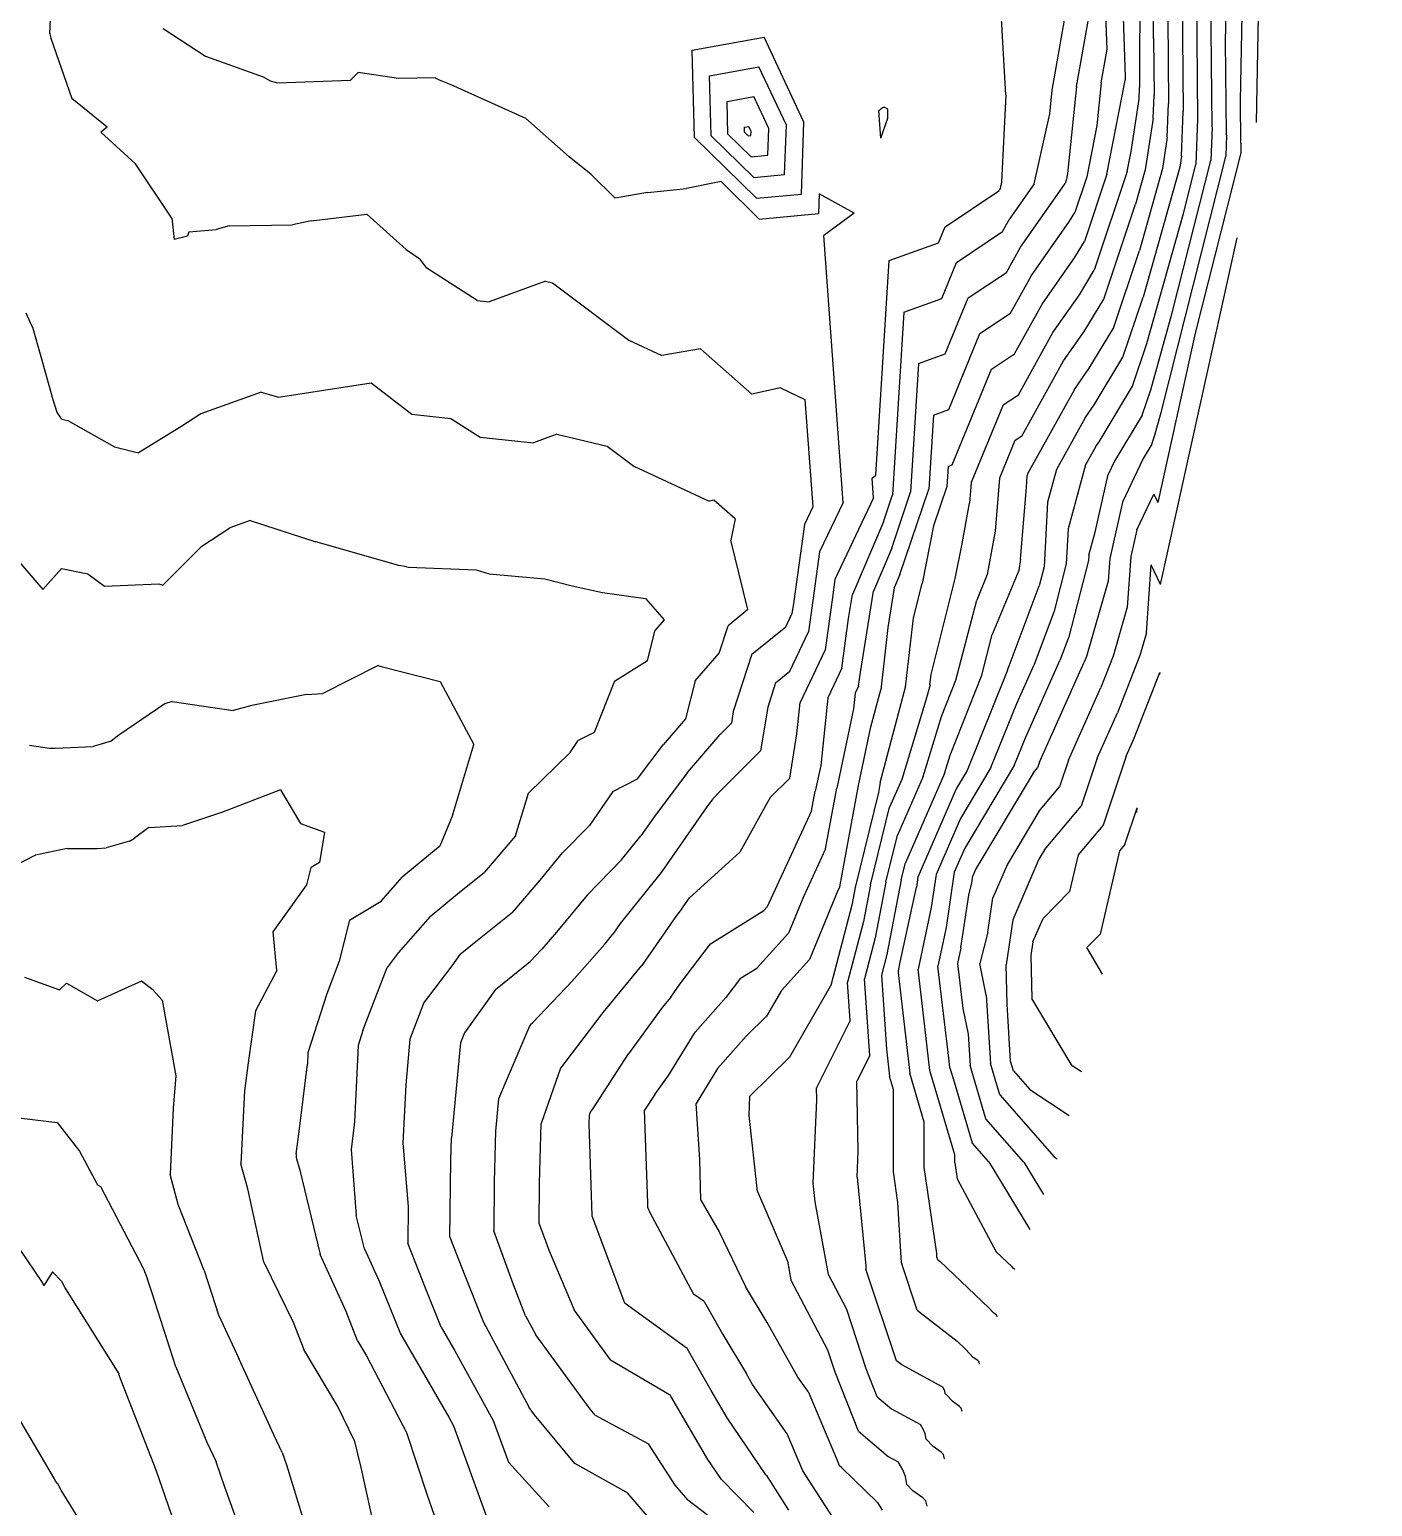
# Model space of a CAD drawing. Header units: metres. Extents: x -1120501 to 1198934, y -4928884 to 66998.
# Drawn here: x -996.3 to -824.6, y 698.9 to 887.7 of the extents above; entities that cross this region are included whole.
import ezdxf

# ---------------------------------------------------------------- set-up
doc = ezdxf.new("R2010")
doc.units = ezdxf.units.M
doc.layers.add('SURF2CONTOURS', color=7, linetype='Continuous', lineweight=0)

msp = doc.modelspace()

# ---------------------------------------------------------------- linework, layer by layer
at = {"color": 7, "lineweight": 0}
msp.add_circle((-684.64, 190.5), 66807.04, dxfattribs=at)
at = {"layer": 'SURF2CONTOURS', "color": 2, "linetype": 'Continuous', "lineweight": -3}
for p, q in [((-993.7, 887.25, 277.5), (-993.22, 897.93, 277.5)), ((-856.72, 895.27, 280.5), (-856.24, 881.7, 280.5)), ((-852.61, 886.6, 281.5), (-852.53, 895.96, 281.5)), ((-841.48, 878.65, 284.5), (-841.17, 895.23, 284.5)), ((-845.13, 875.26, 283.5), (-845.31, 893.92, 283.5)), ((-848.97, 891.74, 282.5), (-848.83, 877.28, 282.5)), ((-871.49, 879.38, 278.5), (-872.09, 889.86, 278.5)), ((-862.44, 880.47, 279.5), (-860.87, 889.29, 279.5)), ((-993.7, 887.25, 277.5), (-993.69, 886.98, 277.5)), ((-993.69, 886.98, 277.5), (-993.57, 886.66, 277.5)), ((-993.57, 886.66, 277.5), (-990.92, 878.93, 277.5)), ((-911.6, 885.1, 278.5), (-902.41, 886.78, 278.5)), ((-897.3, 875.89, 278.5), (-902.41, 886.78, 278.5)), ((-852.61, 886.6, 281.5), (-852.54, 879.3, 281.5)), ((-911.28, 873.95, 278.5), (-911.6, 885.1, 278.5)), ((-856.24, 881.7, 280.5), (-856.24, 881.46, 280.5)), ((-862.44, 880.47, 279.5), (-863.59, 869.35, 279.5)), ((-858.56, 869.27, 280.5), (-856.28, 881.03, 280.5)), ((-856.28, 881.03, 280.5), (-856.24, 881.27, 280.5)), ((-856.24, 881.46, 280.5), (-856.24, 881.33, 280.5)), ((-856.24, 881.27, 280.5), (-856.24, 881.33, 280.5)), ((-986.39, 875.25, 277.5), (-990.92, 878.93, 277.5)), ((-907.14, 878.55, 279.5), (-903.71, 879.17, 279.5)), ((-907.02, 874.39, 279.5), (-907.14, 878.55, 279.5)), ((-901.81, 875.11, 279.5), (-903.71, 879.17, 279.5)), ((-871.49, 879.38, 278.5), (-872.03, 868.23, 278.5)), ((-852.64, 876.41, 281.5), (-852.54, 879.3, 281.5)), ((-841.43, 873.23, 284.5), (-841.48, 878.65, 284.5)), ((-852.64, 876.41, 281.5), (-853.66, 869.82, 281.5)), ((-849.05, 871.54, 282.5), (-848.83, 877.28, 282.5)), ((-986.39, 875.25, 277.5), (-987.18, 874.64, 277.5)), ((-982.74, 870.59, 277.5), (-987.18, 874.64, 277.5)), ((-904.07, 871.49, 279.5), (-907.02, 874.39, 279.5)), ((-901.92, 871.69, 279.5), (-901.81, 875.11, 279.5)), ((-897.61, 866.72, 278.5), (-897.3, 875.89, 278.5)), ((-845.13, 875.26, 283.5), (-845.29, 871, 283.5)), ((-903.36, 866.17, 278.5), (-911.28, 873.95, 278.5)), ((-841.43, 873.23, 284.5), (-841.47, 872, 284.5)), ((-978.12, 863.65, 277.5), (-982.74, 870.59, 277.5)), ((-904.07, 871.49, 279.5), (-901.92, 871.69, 279.5)), ((-850.21, 851.51, 283.5), (-845.29, 871, 283.5)), ((-849.05, 871.54, 282.5), (-849.26, 870.17, 282.5)), ((-841.47, 872, 284.5), (-847.29, 848.93, 284.5)), ((-863.73, 868.6, 279.5), (-863.91, 868.08, 279.5)), ((-863.59, 869.35, 279.5), (-863.73, 868.6, 279.5)), ((-858.56, 869.27, 280.5), (-861.45, 860.67, 280.5)), ((-853.66, 869.82, 281.5), (-854.9, 865.41, 281.5)), ((-849.26, 870.17, 282.5), (-853.94, 853.54, 282.5)), ((-903.36, 866.17, 278.5), (-897.61, 866.72, 278.5)), ((-879.27, 862.54, 278.5), (-872.4, 867.13, 278.5)), ((-872.4, 867.13, 278.5), (-872.36, 867.21, 278.5)), ((-872.21, 867.42, 278.5), (-872.36, 867.21, 278.5)), ((-872.03, 868.23, 278.5), (-872.21, 867.42, 278.5)), ((-869.6, 859.93, 279.5), (-863.99, 867.95, 279.5)), ((-863.99, 867.95, 279.5), (-863.91, 868.08, 279.5)), ((-858.98, 853.26, 281.5), (-854.9, 865.41, 281.5)), ((-978.12, 863.65, 277.5), (-977.8, 860.89, 277.5)), ((-960.29, 863.3, 277.5), (-962.69, 862.77, 277.5)), ((-960.29, 863.3, 277.5), (-953.19, 864.13, 277.5)), ((-953.19, 864.13, 277.5), (-948.14, 859.61, 277.5)), ((-976.12, 861.32, 277.5), (-977.8, 860.89, 277.5)), ((-975.94, 861.87, 277.5), (-976.12, 861.32, 277.5)), ((-975.94, 861.87, 277.5), (-972.43, 862.19, 277.5)), ((-970.79, 862.64, 277.5), (-972.43, 862.19, 277.5)), ((-970.79, 862.64, 277.5), (-962.69, 862.77, 277.5)), ((-880.12, 860.48, 278.5), (-879.27, 862.54, 278.5)), ((-948.14, 859.61, 277.5), (-946.43, 858.43, 277.5)), ((-886.4, 858.2, 278.5), (-880.12, 860.48, 278.5)), ((-871.4, 856.7, 279.5), (-869.6, 859.93, 279.5)), ((-862.72, 858.55, 280.5), (-861.45, 860.67, 280.5)), ((-945.51, 857.24, 277.5), (-946.43, 858.43, 277.5)), ((-939.07, 853.09, 277.5), (-945.51, 857.24, 277.5)), ((-888.1, 830.76, 278.5), (-886.4, 858.2, 278.5)), ((-866.85, 852.65, 280.5), (-862.72, 858.55, 280.5)), ((-930.33, 855.59, 277.5), (-937.56, 852.94, 277.5)), ((-930.33, 855.59, 277.5), (-929.43, 855.38, 277.5)), ((-929.43, 855.38, 277.5), (-919.69, 848.04, 277.5)), ((-876.29, 853.43, 279.5), (-871.4, 856.7, 279.5)), ((-879.24, 846.28, 279.5), (-876.29, 853.43, 279.5)), ((-856.52, 845.86, 282.5), (-853.94, 853.54, 282.5)), ((-939.07, 853.09, 277.5), (-937.56, 852.94, 277.5)), ((-870.4, 846.27, 280.5), (-866.85, 852.65, 280.5)), ((-861.46, 849.15, 281.5), (-858.98, 853.26, 281.5)), ((-852.97, 841.68, 283.5), (-850.21, 851.51, 283.5)), ((-919.69, 848.04, 277.5), (-915.48, 846.09, 277.5)), ((-864.1, 845.38, 281.5), (-861.46, 849.15, 281.5)), ((-847.29, 848.93, 284.5), (-852.08, 827.29, 284.5)), ((-910.52, 846.93, 277.5), (-915.48, 846.09, 277.5)), ((-910.52, 846.93, 277.5), (-903.95, 841.14, 277.5)), ((-882.64, 845.05, 279.5), (-879.24, 846.28, 279.5)), ((-873.31, 844.32, 280.5), (-870.4, 846.27, 280.5)), ((-860.19, 839.75, 282.5), (-856.52, 845.86, 282.5)), ((-882.64, 845.05, 279.5), (-883.66, 828.61, 279.5)), ((-878.35, 832.09, 280.5), (-873.31, 844.32, 280.5)), ((-869.39, 835.84, 281.5), (-864.1, 845.38, 281.5)), ((-900.28, 841.95, 277.5), (-903.95, 841.14, 277.5)), ((-900.28, 841.95, 277.5), (-897.17, 840.47, 277.5)), ((-897.17, 840.47, 277.5), (-896.18, 826.71, 277.5)), ((-854.06, 838.45, 283.5), (-852.97, 841.68, 283.5)), ((-861.35, 838.1, 282.5), (-860.19, 839.75, 282.5)), ((-854.06, 838.45, 283.5), (-857.59, 832.57, 283.5)), ((-861.35, 838.1, 282.5), (-865, 831.52, 282.5)), ((-870.33, 835.21, 281.5), (-872.32, 830.39, 281.5)), ((-870.33, 835.21, 281.5), (-869.39, 835.84, 281.5)), ((-888.59, 830.4, 278.5), (-888.1, 830.76, 278.5)), ((-878.88, 831.89, 280.5), (-879.04, 829.34, 280.5)), ((-878.88, 831.89, 280.5), (-878.35, 832.09, 280.5)), ((-865, 831.52, 282.5), (-866.15, 827.33, 282.5)), ((-860.09, 823.49, 283.5), (-858.4, 830.87, 283.5)), ((-857.59, 832.57, 283.5), (-858.4, 830.87, 283.5)), ((-888.41, 827.87, 278.5), (-888.59, 830.4, 278.5)), ((-879.04, 829.34, 280.5), (-880.74, 824.31, 280.5)), ((-872.32, 830.39, 281.5), (-872.86, 823.61, 281.5)), ((-888.41, 827.87, 278.5), (-893.35, 817.46, 278.5)), ((-886.08, 821.45, 279.5), (-883.66, 828.61, 279.5)), ((-866.15, 827.33, 282.5), (-866.61, 819.04, 282.5)), ((-854.73, 823.79, 284.5), (-852.58, 828.35, 284.5)), ((-852.58, 828.35, 284.5), (-852.08, 827.29, 284.5)), ((-896.18, 826.71, 277.5), (-897.25, 824.47, 277.5)), ((-974.29, 821.72, 276.5), (-970.71, 824.06, 276.5)), ((-968.11, 825, 276.5), (-970.71, 824.06, 276.5)), ((-968.11, 825, 276.5), (-959.71, 822.27, 276.5)), ((-897.25, 824.47, 277.5), (-898.66, 814.38, 277.5)), ((-880.74, 824.31, 280.5), (-882.2, 816.92, 280.5)), ((-872.86, 823.61, 281.5), (-873.86, 818.1, 281.5)), ((-860.9, 820.54, 283.5), (-860.09, 823.49, 283.5)), ((-854.73, 823.79, 284.5), (-855.52, 820.37, 284.5)), ((-974.29, 821.72, 276.5), (-979.27, 816.73, 276.5)), ((-949.08, 819.23, 276.5), (-959.71, 822.27, 276.5)), ((-886.08, 821.45, 279.5), (-888.43, 815.96, 279.5)), ((-997.93, 820.02, 276.5), (-994.61, 816.17, 276.5)), ((-860.94, 819.87, 283.5), (-863.43, 810.12, 283.5)), ((-860.9, 820.54, 283.5), (-860.94, 819.87, 283.5)), ((-855.52, 820.37, 284.5), (-855.97, 813.92, 284.5)), ((-992.24, 818.86, 276.5), (-994.61, 816.17, 276.5)), ((-992.24, 818.86, 276.5), (-988.86, 818.16, 276.5)), ((-988.86, 818.16, 276.5), (-986.71, 816.61, 276.5)), ((-948.1, 819.05, 276.5), (-949.08, 819.23, 276.5)), ((-948.1, 819.05, 276.5), (-947.85, 819, 276.5)), ((-947.85, 819, 276.5), (-939.2, 818.69, 276.5)), ((-939.2, 818.69, 276.5), (-937.55, 818.17, 276.5)), ((-937.55, 818.17, 276.5), (-930.45, 817.51, 276.5)), ((-930.45, 817.51, 276.5), (-926.94, 816.65, 276.5)), ((-873.86, 818.1, 281.5), (-875.21, 814.81, 281.5)), ((-866.61, 819.04, 282.5), (-867.23, 816.64, 282.5)), ((-986.71, 816.61, 276.5), (-979.77, 816.88, 276.5)), ((-979.77, 816.88, 276.5), (-979.27, 816.73, 276.5)), ((-926.94, 816.65, 276.5), (-923.05, 815.8, 276.5)), ((-923.05, 815.8, 276.5), (-917.57, 815.01, 276.5)), ((-893.35, 817.46, 278.5), (-893.67, 815.15, 278.5)), ((-890.12, 805.28, 279.5), (-888.43, 815.96, 279.5)), ((-883.31, 812.56, 280.5), (-882.2, 816.92, 280.5)), ((-871.05, 806.42, 282.5), (-867.23, 816.64, 282.5)), ((-917.57, 815.01, 276.5), (-915.18, 812.28, 276.5)), ((-898.66, 814.38, 277.5), (-898.84, 813.05, 277.5)), ((-893.67, 815.15, 278.5), (-894.58, 808.43, 278.5)), ((-877.9, 804.58, 281.5), (-875.21, 814.81, 281.5)), ((-855.97, 813.92, 284.5), (-857.78, 807.66, 284.5)), ((-915.18, 812.28, 276.5), (-916.31, 810.97, 276.5)), ((-899.63, 811.38, 277.5), (-898.84, 813.05, 277.5)), ((-884.34, 803.67, 280.5), (-883.31, 812.56, 280.5)), ((-917.31, 807.1, 276.5), (-916.31, 810.97, 276.5)), ((-903.97, 807.89, 277.5), (-899.63, 811.38, 277.5)), ((-863.43, 810.12, 283.5), (-864.57, 807.09, 283.5)), ((-894.58, 808.43, 278.5), (-897.79, 801.71, 278.5)), ((-921.52, 804.44, 276.5), (-917.31, 807.1, 276.5)), ((-903.97, 807.89, 277.5), (-906.34, 800.56, 277.5)), ((-871.22, 805.99, 282.5), (-871.05, 806.42, 282.5)), ((-868.99, 797.22, 283.5), (-864.57, 807.09, 283.5)), ((-857.78, 807.66, 284.5), (-859.35, 803.63, 284.5)), ((-921.52, 804.44, 276.5), (-924.11, 797.9, 276.5)), ((-890.32, 803.8, 279.5), (-890.12, 805.28, 279.5)), ((-879.72, 799.94, 281.5), (-877.89, 804.56, 281.5)), ((-877.9, 804.58, 281.5), (-877.89, 804.56, 281.5)), ((-871.52, 805.2, 282.5), (-876.44, 793.03, 282.5)), ((-871.26, 805.84, 282.5), (-871.52, 805.2, 282.5)), ((-871.26, 805.84, 282.5), (-871.22, 805.99, 282.5)), ((-871.26, 805.84, 282.5), (-871.26, 805.84, 282.5)), ((-855.1, 797.16, 285.5), (-851.82, 805.54, 285.5)), ((-851.82, 805.54, 285.5), (-851.84, 805.29, 285.5)), ((-890.74, 802.92, 279.5), (-890.95, 800.92, 279.5)), ((-890.32, 803.8, 279.5), (-890.74, 802.92, 279.5)), ((-887.4, 792.14, 280.5), (-884.33, 803.66, 280.5)), ((-884.34, 803.67, 280.5), (-884.33, 803.66, 280.5)), ((-863.5, 794.35, 284.5), (-859.35, 803.63, 284.5)), ((-906.34, 800.56, 277.5), (-906.57, 799.09, 277.5)), ((-898.2, 797.71, 278.5), (-897.79, 801.71, 278.5)), ((-890.95, 800.92, 279.5), (-893.08, 790.75, 279.5)), ((-908.03, 797.64, 277.5), (-906.57, 799.09, 277.5)), ((-882.07, 792.27, 281.5), (-879.72, 799.94, 281.5)), ((-927.21, 795.32, 276.5), (-926.17, 796.85, 276.5)), ((-924.11, 797.9, 276.5), (-926.17, 796.85, 276.5)), ((-912.17, 792.79, 277.5), (-908.03, 797.64, 277.5)), ((-899.12, 792.03, 278.5), (-898.2, 797.71, 278.5)), ((-870.39, 793.76, 283.5), (-868.99, 797.22, 283.5)), ((-856.13, 794.86, 285.5), (-855.1, 797.16, 285.5)), ((-932.52, 790.12, 276.5), (-927.21, 795.32, 276.5)), ((-856.13, 794.86, 285.5), (-859.07, 786.02, 285.5)), ((-876.44, 793.03, 282.5), (-877.84, 790.69, 282.5)), ((-870.39, 793.76, 283.5), (-876.75, 783.1, 283.5)), ((-863.5, 794.35, 284.5), (-864.64, 790.92, 284.5)), ((-912.17, 792.79, 277.5), (-916.34, 787.29, 277.5)), ((-899.12, 792.03, 278.5), (-901.61, 789.56, 278.5)), ((-887.54, 791.49, 280.5), (-887.77, 790.21, 280.5)), ((-887.54, 791.49, 280.5), (-887.4, 792.14, 280.5)), ((-882.07, 792.27, 281.5), (-885.34, 784.78, 281.5)), ((-964.23, 790.54, 275.5), (-971.62, 787.68, 275.5)), ((-964.23, 790.54, 275.5), (-961.68, 786.27, 275.5)), ((-934.16, 784.67, 276.5), (-932.52, 790.12, 276.5)), ((-901.61, 789.56, 278.5), (-905.5, 782.59, 278.5)), ((-894.53, 783.01, 279.5), (-893.08, 790.75, 279.5)), ((-887.77, 790.21, 280.5), (-890.77, 778.05, 280.5)), ((-877.84, 790.69, 282.5), (-882.74, 779.4, 282.5)), ((-867.27, 787.78, 284.5), (-864.64, 790.92, 284.5)), ((-971.62, 787.68, 275.5), (-976.75, 786.01, 275.5)), ((-867.27, 787.78, 284.5), (-871.3, 781.06, 284.5)), ((-981.06, 785.74, 275.5), (-982.87, 784.36, 275.5)), ((-981.06, 785.74, 275.5), (-976.75, 786.01, 275.5)), ((-961.68, 786.27, 275.5), (-958.61, 785.14, 275.5)), ((-916.34, 787.29, 277.5), (-918.16, 784.68, 277.5)), ((-859.07, 786.02, 285.5), (-862.25, 782.23, 285.5)), ((-983.52, 783.99, 275.5), (-986.49, 783.12, 275.5)), ((-983.52, 783.99, 275.5), (-982.87, 784.36, 275.5)), ((-958.61, 785.14, 275.5), (-959.24, 781.28, 275.5)), ((-934.16, 784.67, 276.5), (-938.15, 780.01, 276.5)), ((-920.63, 781.59, 277.5), (-918.16, 784.68, 277.5)), ((-886.84, 778.73, 281.5), (-885.34, 784.78, 281.5)), ((-995.55, 782.21, 275.5), (-998.6, 780.61, 275.5)), ((-991.51, 783.06, 275.5), (-995.55, 782.21, 275.5)), ((-991.51, 783.06, 275.5), (-987.64, 783.06, 275.5)), ((-987.64, 783.06, 275.5), (-986.49, 783.12, 275.5)), ((-911.95, 776.74, 278.5), (-905.5, 782.59, 278.5)), ((-894.53, 783.01, 279.5), (-897.37, 776.87, 279.5)), ((-876.75, 783.1, 283.5), (-878.08, 780.04, 283.5)), ((-862.25, 782.23, 285.5), (-863.34, 777.54, 285.5)), ((-960.85, 778.42, 275.5), (-960.3, 780.64, 275.5)), ((-959.24, 781.28, 275.5), (-960.3, 780.64, 275.5)), ((-941.61, 777.25, 276.5), (-938.15, 780.01, 276.5)), ((-925.02, 777.11, 277.5), (-920.63, 781.59, 277.5)), ((-878.08, 780.04, 283.5), (-879.13, 772.94, 283.5)), ((-871.3, 781.06, 284.5), (-873.14, 776.74, 284.5)), ((-965.18, 772.41, 275.5), (-960.85, 778.42, 275.5)), ((-890.77, 778.05, 280.5), (-891.2, 775.82, 280.5)), ((-886.84, 778.73, 281.5), (-888.2, 771.62, 281.5)), ((-884.99, 768.53, 282.5), (-882.93, 778.11, 282.5)), ((-882.74, 779.4, 282.5), (-882.93, 778.11, 282.5)), ((-945.08, 774.38, 276.5), (-941.61, 777.25, 276.5)), ((-925.02, 777.11, 277.5), (-928.92, 772.36, 277.5)), ((-912.94, 775.31, 278.5), (-911.95, 776.74, 278.5)), ((-897.37, 776.87, 279.5), (-899.29, 772.23, 279.5)), ((-873.81, 772.38, 284.5), (-873.14, 776.74, 284.5)), ((-866.74, 774.12, 285.5), (-863.34, 777.54, 285.5)), ((-945.08, 774.38, 276.5), (-949.18, 769.72, 276.5)), ((-913.58, 774.51, 278.5), (-918.02, 768.08, 278.5)), ((-912.94, 775.31, 278.5), (-913.58, 774.51, 278.5)), ((-891.2, 775.82, 280.5), (-893.88, 765.52, 280.5)), ((-868.03, 771.11, 285.5), (-866.74, 774.12, 285.5)), ((-964.71, 767.47, 275.5), (-965.18, 772.41, 275.5)), ((-928.92, 772.36, 277.5), (-930.83, 770.18, 277.5)), ((-903.34, 767.77, 279.5), (-899.29, 772.23, 279.5)), ((-879.13, 772.94, 283.5), (-880.19, 768.01, 283.5)), ((-873.81, 772.38, 284.5), (-874.83, 768.37, 284.5)), ((-888.2, 771.62, 281.5), (-889.56, 766.41, 281.5)), ((-868.03, 771.11, 285.5), (-868.29, 769.39, 285.5)), ((-949.18, 769.72, 276.5), (-950.59, 767.84, 276.5)), ((-936.75, 765.05, 277.5), (-932.32, 768.63, 277.5)), ((-932.32, 768.63, 277.5), (-930.83, 770.18, 277.5)), ((-885.2, 767.42, 282.5), (-884.99, 768.53, 282.5)), ((-868.29, 769.39, 285.5), (-868.15, 763.9, 285.5)), ((-964.71, 767.47, 275.5), (-967.42, 762.29, 275.5)), ((-952.12, 763.87, 276.5), (-950.59, 767.84, 276.5)), ((-922.97, 762.09, 278.5), (-918.02, 768.08, 278.5)), ((-905.41, 766.49, 279.5), (-903.34, 767.77, 279.5)), ((-885.2, 767.42, 282.5), (-885.24, 767.29, 282.5)), ((-885.24, 767.29, 282.5), (-885.2, 766.84, 282.5)), ((-885.2, 766.84, 282.5), (-883.78, 754.32, 282.5)), ((-878.74, 755.91, 283.5), (-880.19, 768.01, 283.5)), ((-874, 764.3, 284.5), (-874.83, 768.37, 284.5)), ((-936.75, 765.05, 277.5), (-940.7, 759.47, 277.5)), ((-905.41, 766.49, 279.5), (-907.31, 763.99, 279.5)), ((-899.11, 756.43, 280.5), (-893.9, 765.46, 280.5)), ((-893.9, 765.46, 280.5), (-893.88, 765.51, 280.5)), ((-893.88, 765.51, 280.5), (-893.88, 765.52, 280.5)), ((-888.88, 756.6, 281.5), (-889.56, 766.41, 281.5)), ((-953.69, 759.78, 276.5), (-952.12, 763.87, 276.5)), ((-907.31, 763.99, 279.5), (-911.23, 759.58, 279.5)), ((-874, 764.3, 284.5), (-873.47, 755.58, 284.5)), ((-863.02, 755.28, 285.5), (-868.15, 763.9, 285.5)), ((-967.42, 762.29, 275.5), (-968.35, 755.64, 275.5)), ((-923.28, 761.75, 278.5), (-928.41, 754.99, 278.5)), ((-923.1, 761.94, 278.5), (-923.28, 761.75, 278.5)), ((-923.1, 761.94, 278.5), (-922.97, 762.09, 278.5)), ((-953.69, 759.78, 276.5), (-954.3, 757.88, 276.5)), ((-940.7, 759.47, 277.5), (-941.23, 758.23, 277.5)), ((-914.62, 754.03, 279.5), (-911.23, 759.58, 279.5)), ((-954.3, 757.88, 276.5), (-954.76, 748.11, 276.5)), ((-941.23, 758.23, 277.5), (-942.37, 746.08, 277.5)), ((-968.35, 755.64, 275.5), (-968.83, 752.07, 275.5)), ((-899.11, 756.43, 280.5), (-904.22, 751.41, 280.5)), ((-888.88, 756.6, 281.5), (-890.54, 753.31, 281.5)), ((-878.64, 755.03, 283.5), (-878.74, 755.91, 283.5)), ((-872.28, 751.57, 284.5), (-873.47, 755.58, 284.5)), ((-861.8, 754.49, 285.5), (-863.02, 755.28, 285.5)), ((-928.41, 754.99, 278.5), (-930.89, 747.89, 278.5)), ((-916.38, 751.62, 279.5), (-914.62, 754.03, 279.5)), ((-881.93, 748.06, 282.5), (-883.78, 754.32, 282.5)), ((-878.64, 755.03, 283.5), (-878.11, 753.24, 283.5)), ((-968.83, 752.07, 275.5), (-969.31, 742.75, 275.5)), ((-916.38, 751.62, 279.5), (-917.69, 749.6, 279.5)), ((-890.39, 744.38, 281.5), (-890.54, 753.31, 281.5)), ((-878.11, 753.24, 283.5), (-875.81, 745.44, 283.5)), ((-872.28, 751.57, 284.5), (-865.32, 743.64, 284.5)), ((-917.27, 737.77, 279.5), (-917.69, 749.6, 279.5)), ((-904.29, 748.94, 280.5), (-904.22, 751.41, 280.5)), ((-999.07, 748.79, 274.5), (-992.76, 748.01, 274.5)), ((-992.76, 748.01, 274.5), (-989.9, 744.36, 274.5)), ((-954.76, 748.11, 276.5), (-955.19, 744.56, 276.5)), ((-931.1, 740.23, 278.5), (-930.89, 747.89, 278.5)), ((-903.24, 739.19, 280.5), (-904.29, 748.94, 280.5)), ((-881.93, 742.3, 282.5), (-881.93, 748.06, 282.5)), ((-942.44, 743.2, 277.5), (-942.37, 746.08, 277.5)), ((-989.9, 744.36, 274.5), (-987.61, 740.08, 274.5)), ((-955.19, 744.56, 276.5), (-954.54, 736.16, 276.5)), ((-890.52, 741.04, 281.5), (-890.39, 744.38, 281.5)), ((-873.66, 742.99, 283.5), (-875.81, 745.44, 283.5)), ((-968.38, 739.53, 275.5), (-969.31, 742.75, 275.5)), ((-942.56, 733.36, 277.5), (-942.44, 743.2, 277.5)), ((-880.33, 731.27, 282.5), (-881.93, 742.3, 282.5)), ((-873.66, 742.99, 283.5), (-868.41, 734.36, 283.5)), ((-865.32, 743.64, 284.5), (-864.95, 743.39, 284.5)), ((-931.14, 735.08, 278.5), (-931.1, 740.23, 278.5)), ((-890.52, 741.04, 281.5), (-889.4, 729.7, 281.5)), ((-987.61, 740.08, 274.5), (-987.25, 739.83, 274.5)), ((-987.25, 739.83, 274.5), (-981.75, 729.32, 274.5)), ((-966.35, 730.19, 275.5), (-968.38, 739.53, 275.5)), ((-903.24, 739.19, 280.5), (-899.41, 730.31, 280.5)), ((-917.25, 737.13, 279.5), (-917.27, 737.77, 279.5)), ((-917.25, 737.13, 279.5), (-917.05, 736.6, 279.5)), ((-917.05, 736.6, 279.5), (-911.41, 726.09, 279.5)), ((-953.49, 731.86, 276.5), (-954.54, 736.16, 276.5)), ((-931.14, 735.08, 278.5), (-929.89, 731.62, 278.5)), ((-942.56, 733.36, 277.5), (-940.64, 728.48, 277.5)), ((-953.49, 731.86, 276.5), (-951.61, 727.73, 276.5)), ((-929.89, 731.62, 278.5), (-926.69, 724.08, 278.5)), ((-880.3, 730.83, 282.5), (-880.33, 731.27, 282.5)), ((-880.19, 730.49, 282.5), (-880.3, 730.83, 282.5)), ((-981.75, 729.32, 274.5), (-981.23, 728, 274.5)), ((-966.35, 730.19, 275.5), (-962.59, 722.51, 275.5)), ((-899.41, 730.31, 280.5), (-898.97, 727.9, 280.5)), ((-889.4, 729.7, 281.5), (-889.38, 729.3, 281.5)), ((-885.48, 717.57, 281.5), (-889.38, 729.3, 281.5)), ((-880.19, 730.49, 282.5), (-879.9, 730.27, 282.5)), ((-879.9, 730.27, 282.5), (-873.68, 724.32, 282.5)), ((-980.69, 726.33, 274.5), (-981.23, 728, 274.5)), ((-951.61, 727.73, 276.5), (-948.88, 721.02, 276.5)), ((-940.64, 728.48, 277.5), (-938.33, 722.61, 277.5)), ((-894.24, 718.91, 280.5), (-898.97, 727.9, 280.5)), ((-977.59, 716.79, 274.5), (-980.69, 726.33, 274.5)), ((-910.08, 725.14, 279.5), (-911.41, 726.09, 279.5)), ((-910.08, 725.14, 279.5), (-907.68, 720.91, 279.5)), ((-922.05, 717.69, 278.5), (-926.69, 724.08, 278.5)), ((-873.08, 723.69, 282.5), (-873.68, 724.32, 282.5)), ((-872.74, 723.45, 282.5), (-873.08, 723.69, 282.5)), ((-872.65, 723.35, 282.5), (-872.74, 723.45, 282.5)), ((-872.6, 723.18, 282.5), (-872.65, 723.35, 282.5)), ((-962.59, 722.51, 275.5), (-961.22, 719.03, 275.5)), ((-938.33, 722.61, 277.5), (-932.42, 711.6, 277.5)), ((-948.88, 721.02, 276.5), (-942.7, 710.38, 276.5)), ((-907.68, 720.91, 279.5), (-904.63, 715.89, 279.5)), ((-956.9, 711.72, 275.5), (-961.22, 719.03, 275.5)), ((-922.05, 717.69, 278.5), (-914.51, 713.25, 278.5)), ((-893.33, 716.13, 280.5), (-894.24, 718.91, 280.5)), ((-884.79, 717.04, 281.5), (-885.48, 717.57, 281.5)), ((-977.59, 716.79, 274.5), (-973.66, 707.15, 274.5)), ((-903.86, 714.52, 279.5), (-904.63, 715.89, 279.5)), ((-890.35, 708.56, 280.5), (-893.33, 716.13, 280.5)), ((-879.56, 714.2, 281.5), (-884.79, 717.04, 281.5)), ((-899.45, 708.25, 279.5), (-903.86, 714.52, 279.5)), ((-879.39, 713.91, 281.5), (-879.56, 714.2, 281.5)), ((-879.29, 713.67, 281.5), (-879.39, 713.91, 281.5)), ((-999.57, 713.34, 273.5), (-993.14, 702.46, 273.5)), ((-914.51, 713.25, 278.5), (-914.36, 713.15, 278.5)), ((-914.31, 713.05, 278.5), (-914.36, 713.15, 278.5)), ((-909.58, 704.96, 278.5), (-914.31, 713.05, 278.5)), ((-879.23, 713.37, 281.5), (-879.29, 713.67, 281.5)), ((-879.23, 713.37, 281.5), (-878.22, 712.31, 281.5)), ((-877.42, 711.74, 281.5), (-878.22, 712.31, 281.5)), ((-954.82, 707.41, 275.5), (-956.9, 711.72, 275.5)), ((-942.7, 710.38, 276.5), (-942.09, 709.27, 276.5)), ((-931.73, 710.66, 277.5), (-932.42, 711.6, 277.5)), ((-926.6, 704.43, 277.5), (-931.73, 710.66, 277.5)), ((-877.19, 711.5, 281.5), (-877.42, 711.74, 281.5)), ((-877.08, 711.09, 281.5), (-877.19, 711.5, 281.5)), ((-942.09, 709.27, 276.5), (-937.99, 697.88, 276.5)), ((-897.43, 703.49, 279.5), (-899.45, 708.25, 279.5)), ((-890.35, 708.56, 280.5), (-886.54, 705.33, 280.5)), ((-973.66, 707.15, 274.5), (-972.44, 704.64, 274.5)), ((-954.82, 707.41, 275.5), (-953.94, 703.93, 275.5)), ((-971.35, 701.39, 274.5), (-972.44, 704.64, 274.5)), ((-920.05, 700.77, 277.5), (-926.6, 704.43, 277.5)), ((-907.84, 702.39, 278.5), (-909.58, 704.96, 278.5)), ((-886.54, 705.33, 280.5), (-885.27, 704.64, 280.5)), ((-884.68, 703.62, 280.5), (-885.27, 704.64, 280.5)), ((-993.14, 702.46, 273.5), (-992.97, 702.16, 273.5)), ((-953.94, 703.93, 275.5), (-952.1, 695.6, 275.5)), ((-903.72, 698.18, 278.5), (-907.84, 702.39, 278.5)), ((-892.8, 696.29, 279.5), (-897.43, 703.49, 279.5)), ((-884.33, 702.77, 280.5), (-884.68, 703.62, 280.5)), ((-884.14, 701.74, 280.5), (-884.33, 702.77, 280.5)), ((-992.71, 701.85, 273.5), (-992.97, 702.16, 273.5)), ((-992.28, 701.03, 273.5), (-992.71, 701.85, 273.5)), ((-986.14, 691.19, 273.5), (-992.28, 701.03, 273.5)), ((-968.47, 693.46, 274.5), (-971.35, 701.39, 274.5)), ((-919.96, 700.71, 277.5), (-920.05, 700.77, 277.5)), ((-919.96, 700.71, 277.5), (-914.81, 694.75, 277.5)), ((-884.14, 701.74, 280.5), (-883.37, 700.94, 280.5)), ((-882.09, 700.03, 280.5), (-883.37, 700.94, 280.5)), ((-881.74, 699.65, 280.5), (-882.09, 700.03, 280.5)), ((-881.56, 699, 280.5), (-881.74, 699.65, 280.5))]:
    msp.add_line(p, q, dxfattribs=at)
at = {"layer": 'SURF2CONTOURS', "color": 4, "linetype": 'Continuous', "lineweight": -3}
for p, q in [((-843.4, 886.28, 284), (-843.22, 895.63, 284)), ((-865.57, 880.01, 279), (-863.2, 893.34, 279)), ((-858.55, 885.25, 280), (-858.89, 894.85, 280)), ((-847.16, 894.31, 283), (-846.98, 876.27, 283)), ((-839.12, 894.84, 285), (-839.47, 875.85, 285)), ((-854.37, 890.58, 281), (-854.42, 884.03, 281)), ((-979.23, 887.87, 278), (-973.83, 884.33, 278)), ((-850.79, 889.17, 282), (-850.68, 878.29, 282)), ((-843.28, 874.24, 284), (-843.4, 886.28, 284)), ((-973.83, 884.33, 278), (-966.46, 881.72, 278)), ((-859.32, 880.93, 280), (-858.55, 885.25, 280)), ((-854.42, 884.03, 281), (-854.39, 880.32, 281)), ((-966.46, 881.72, 278), (-965.55, 881.17, 278)), ((-954.3, 882.25, 278), (-955.26, 881.29, 278)), ((-949.14, 881.48, 278), (-954.3, 882.25, 278)), ((-909.37, 881.82, 279), (-903.06, 882.98, 279)), ((-909.15, 874.17, 279), (-909.37, 881.82, 279)), ((-899.55, 875.5, 279), (-903.06, 882.98, 279)), ((-965.55, 881.17, 278), (-964.61, 880.92, 278)), ((-964.61, 880.92, 278), (-955.26, 881.29, 278)), ((-944.43, 881.59, 278), (-949.14, 881.48, 278)), ((-944.43, 881.59, 278), (-943.93, 881.33, 278)), ((-943.93, 881.33, 278), (-942.46, 880.73, 278)), ((-942.46, 880.73, 278), (-932.91, 876.4, 278)), ((-865.88, 876.98, 279), (-865.57, 880.01, 279)), ((-859.32, 880.93, 280), (-859.88, 875.48, 280)), ((-854.44, 878.84, 281), (-854.39, 880.32, 281)), ((-855.48, 872.16, 281), (-854.44, 878.84, 281)), ((-850.85, 873.98, 282), (-850.68, 878.29, 282)), ((-927.33, 871.47, 278), (-932.91, 876.4, 278)), ((-887.74, 877.39, 278), (-887.3, 877.75, 278)), ((-887.47, 873.85, 278), (-887.74, 877.39, 278)), ((-887.47, 873.85, 278), (-886.57, 876.42, 278)), ((-887.06, 877.84, 278), (-887.3, 877.75, 278)), ((-886.59, 877.55, 278), (-887.06, 877.84, 278)), ((-886.57, 876.42, 278), (-886.59, 877.55, 278)), ((-867.86, 868.03, 279), (-865.88, 876.98, 279)), ((-846.98, 876.27, 283), (-847.2, 870.5, 283)), ((-903.72, 868.83, 279), (-909.15, 874.17, 279)), ((-904.91, 875.27, 280), (-904.37, 875.37, 280)), ((-904.89, 874.61, 280), (-904.91, 875.27, 280)), ((-904.42, 874.14, 280), (-904.89, 874.61, 280)), ((-904.42, 874.14, 280), (-904.08, 874.18, 280)), ((-904.06, 874.72, 280), (-904.37, 875.37, 280)), ((-904.08, 874.18, 280), (-904.06, 874.72, 280)), ((-899.77, 869.2, 279), (-899.55, 875.5, 279)), ((-859.88, 875.48, 280), (-861.15, 868.93, 280)), ((-843.28, 874.24, 284), (-843.38, 871.5, 284)), ((-850.85, 873.98, 282), (-851.46, 870, 282)), ((-924.5, 869.2, 278), (-927.33, 871.47, 278)), ((-855.97, 869.6, 281), (-855.48, 872.16, 281)), ((-851.63, 838.79, 284), (-843.38, 871.5, 284)), ((-848.78, 864.23, 283), (-847.2, 870.5, 283)), ((-924.5, 869.2, 278), (-921.45, 866.19, 278)), ((-903.72, 868.83, 279), (-899.77, 869.2, 279)), ((-861.15, 868.93, 280), (-862.68, 864.37, 280)), ((-855.97, 869.6, 281), (-860.21, 856.97, 281)), ((-851.46, 870, 282), (-854.42, 859.48, 282)), ((-917.29, 866.93, 278), (-921.45, 866.19, 278)), ((-917.29, 866.93, 278), (-912.31, 867.41, 278)), ((-907.9, 868.32, 278), (-912.31, 867.41, 278)), ((-907.9, 868.32, 278), (-903.01, 863.51, 278)), ((-895.37, 866.73, 278), (-895.45, 864.23, 278)), ((-890.89, 864.28, 278), (-895.37, 866.73, 278)), ((-867.86, 868.03, 279), (-870.98, 863.57, 279)), ((-903.01, 863.51, 278), (-895.45, 864.23, 278)), ((-890.89, 864.28, 278), (-894.75, 861.41, 278)), ((-871.9, 861.92, 279), (-870.98, 863.57, 279)), ((-868.23, 856.29, 280), (-863.35, 863.25, 280)), ((-863.35, 863.25, 280), (-862.68, 864.37, 280)), ((-853.46, 847.61, 283), (-848.78, 864.23, 283)), ((-892.29, 827.29, 278), (-894.75, 861.41, 278)), ((-877.78, 857.98, 279), (-871.9, 861.92, 279)), ((-851.73, 816.8, 285), (-841.93, 861.1, 285)), ((-857.75, 849.56, 282), (-854.42, 859.48, 282)), ((-879.68, 853.38, 279), (-877.78, 857.98, 279)), ((-870.9, 851.48, 280), (-868.23, 856.29, 280)), ((-862.09, 853.85, 281), (-860.21, 856.97, 281)), ((-884.52, 851.62, 279), (-879.68, 853.38, 279)), ((-865.48, 849.02, 281), (-862.09, 853.85, 281)), ((-996.8, 851.51, 277), (-996.23, 850.29, 277)), ((-884.52, 851.62, 279), (-885.97, 828.25, 279)), ((-995.89, 849.65, 277), (-996.23, 850.29, 277)), ((-994.84, 845.92, 277), (-995.89, 849.65, 277)), ((-874.8, 848.87, 280), (-870.9, 851.48, 280)), ((-878.79, 839.19, 280), (-874.8, 848.87, 280)), ((-869.89, 841.05, 281), (-865.48, 849.02, 281)), ((-860.82, 844.45, 282), (-857.75, 849.56, 282)), ((-993.27, 840.43, 277), (-994.84, 845.92, 277)), ((-855.29, 842.15, 283), (-853.46, 847.61, 283)), ((-862.73, 841.74, 282), (-860.82, 844.45, 282)), ((-964.49, 840.75, 277), (-952.65, 842.57, 277)), ((-952.65, 842.57, 277), (-947.44, 838.57, 277)), ((-859.56, 835.06, 283), (-855.29, 842.15, 283)), ((-992.77, 838.79, 277), (-993.27, 840.43, 277)), ((-966.69, 841.41, 277), (-974.4, 838.64, 277)), ((-966.69, 841.41, 277), (-965.79, 841.12, 277)), ((-965.79, 841.12, 277), (-964.49, 840.75, 277)), ((-871.82, 839.77, 281), (-869.89, 841.05, 281)), ((-862.73, 841.74, 282), (-868.71, 830.95, 282)), ((-992.16, 837.93, 277), (-992.77, 838.79, 277)), ((-974.4, 838.64, 277), (-976.98, 836.95, 277)), ((-947.44, 838.57, 277), (-942.44, 838.03, 277)), ((-880.76, 838.47, 280), (-881.35, 828.98, 280)), ((-880.76, 838.47, 280), (-878.79, 839.19, 280)), ((-871.82, 839.77, 281), (-875.92, 829.83, 281)), ((-852.49, 835.75, 284), (-851.63, 838.79, 284)), ((-992.16, 837.93, 277), (-991.41, 837.78, 277)), ((-991.41, 837.78, 277), (-985.45, 834.4, 277)), ((-976.98, 836.95, 277), (-982.39, 833.65, 277)), ((-942.44, 838.03, 277), (-938.71, 835.62, 277)), ((-938.71, 835.62, 277), (-931.87, 834.93, 277)), ((-928.9, 836.02, 277), (-931.87, 834.93, 277)), ((-928.9, 836.02, 277), (-922.45, 834.5, 277)), ((-859.97, 834.46, 283), (-859.56, 835.06, 283)), ((-852.83, 834.75, 284), (-853.92, 832.93, 284)), ((-852.83, 834.75, 284), (-852.49, 835.75, 284)), ((-985.45, 834.4, 277), (-982.39, 833.65, 277)), ((-922.45, 834.5, 277), (-919.06, 831.94, 277)), ((-859.97, 834.46, 283), (-861.29, 832.09, 283)), ((-853.92, 832.93, 284), (-856.57, 827.33, 284)), ((-919.06, 831.94, 277), (-909.42, 827.47, 277)), ((-868.71, 830.95, 282), (-868.77, 830.72, 282)), ((-861.29, 832.09, 283), (-863.52, 823.93, 283)), ((-885.03, 818.08, 280), (-881.35, 828.98, 280)), ((-875.92, 829.83, 281), (-876.13, 827.2, 281)), ((-869.6, 820.02, 282), (-868.86, 829.22, 282)), ((-868.86, 829.22, 282), (-868.77, 830.72, 282)), ((-908.81, 827.58, 277), (-909.42, 827.47, 277)), ((-906.11, 825.2, 277), (-908.81, 827.58, 277)), ((-892.29, 827.29, 278), (-895.3, 820.96, 278)), ((-887.13, 824.82, 279), (-885.97, 828.25, 279)), ((-877.11, 821.78, 281), (-876.13, 827.2, 281)), ((-856.57, 827.33, 284), (-858.21, 820.14, 284)), ((-906.11, 825.2, 277), (-906.66, 822.49, 277)), ((-887.13, 824.82, 279), (-891.11, 815.54, 279)), ((-863.52, 823.93, 283), (-863.77, 819.46, 283)), ((-904.46, 813.59, 277), (-906.66, 822.49, 277)), ((-877.95, 817.55, 281), (-877.11, 821.78, 281)), ((-895.3, 820.96, 278), (-896.16, 814.76, 278)), ((-869.6, 820.02, 282), (-869.85, 818.6, 282)), ((-863.77, 819.46, 283), (-865.33, 813.38, 283)), ((-858.21, 820.14, 284), (-858.42, 817.22, 284)), ((-885.03, 818.08, 280), (-885.75, 816.38, 280)), ((-881.04, 805.3, 281), (-877.95, 817.55, 281)), ((-869.85, 818.6, 282), (-873.22, 810.4, 282)), ((-853.52, 810.62, 285), (-852.91, 819.32, 285)), ((-851.73, 816.8, 285), (-852.91, 819.32, 285)), ((-885.75, 816.38, 280), (-886.56, 811.31, 280)), ((-858.42, 817.22, 284), (-861.2, 807.59, 284)), ((-896.16, 814.76, 278), (-896.71, 810.74, 278)), ((-891.59, 812.47, 279), (-891.11, 815.54, 279)), ((-904.46, 813.59, 277), (-907, 811.54, 277)), ((-892.45, 806.11, 279), (-891.59, 812.47, 279)), ((-865.33, 813.38, 283), (-867.92, 806.46, 283)), ((-908.13, 808.02, 277), (-907, 811.54, 277)), ((-899.11, 805.71, 278), (-896.71, 810.74, 278)), ((-886.56, 811.31, 280), (-887.48, 803.34, 280)), ((-874.58, 805.21, 282), (-873.22, 810.4, 282)), ((-853.52, 810.62, 285), (-854.36, 807.73, 285)), ((-951.75, 806.45, 276), (-958.82, 802.86, 276)), ((-951.75, 806.45, 276), (-951.17, 806.28, 276)), ((-951.17, 806.28, 276), (-943.8, 804.42, 276)), ((-911.19, 804.5, 277), (-908.13, 808.02, 277)), ((-870.09, 801.61, 283), (-867.92, 806.46, 283)), ((-867.18, 794.1, 284), (-861.48, 806.87, 284)), ((-861.2, 807.59, 284), (-861.48, 806.87, 284)), ((-854.36, 807.73, 285), (-857.23, 800.4, 285)), ((-943.8, 804.42, 276), (-939.52, 796.36, 276)), ((-911.19, 804.5, 277), (-912.46, 799.63, 277)), ((-900.94, 804.23, 278), (-899.11, 805.71, 278)), ((-892.45, 806.11, 279), (-894.26, 802.32, 279)), ((-881.19, 804.01, 281), (-881.04, 805.3, 281)), ((-878.62, 794.99, 282), (-874.58, 805.2, 282)), ((-874.58, 805.21, 282), (-874.58, 805.2, 282)), ((-960.92, 802.72, 276), (-967.9, 801.35, 276)), ((-960.92, 802.72, 276), (-958.82, 802.86, 276)), ((-900.94, 804.23, 278), (-901.94, 801.13, 278)), ((-888.74, 798.6, 280), (-887.48, 803.33, 280)), ((-887.48, 803.34, 280), (-887.48, 803.33, 280)), ((-881.18, 803.98, 281), (-881.7, 802.02, 281)), ((-881.19, 804.01, 281), (-881.18, 803.98, 281)), ((-979.02, 801.54, 276), (-984.88, 797.54, 276)), ((-978.06, 801.83, 276), (-979.02, 801.54, 276)), ((-978.06, 801.83, 276), (-970.28, 800.7, 276)), ((-967.9, 801.35, 276), (-970.28, 800.7, 276)), ((-901.94, 801.13, 278), (-902.85, 795.56, 278)), ((-894.26, 802.32, 279), (-895.16, 793.67, 279)), ((-881.7, 802.02, 281), (-884.8, 791.88, 281)), ((-873.41, 793.4, 283), (-870.09, 801.61, 283)), ((-912.46, 799.63, 277), (-915.31, 796.29, 277)), ((-859.82, 794.6, 285), (-857.23, 800.4, 285)), ((-985.85, 796.78, 276), (-988.16, 796.1, 276)), ((-984.88, 797.54, 276), (-985.85, 796.78, 276)), ((-890.31, 791.12, 280), (-888.74, 798.6, 280)), ((-996.31, 796.26, 276), (-993.77, 795.89, 276)), ((-993.77, 795.89, 276), (-993.04, 795.86, 276)), ((-993.04, 795.86, 276), (-988.16, 796.1, 276)), ((-942.18, 787.39, 276), (-939.52, 796.36, 276)), ((-918.58, 791.98, 277), (-915.31, 796.29, 277)), ((-908.33, 790.1, 278), (-902.85, 795.56, 278)), ((-879.34, 792.65, 282), (-878.62, 794.99, 282)), ((-895.16, 793.67, 279), (-895.85, 790.37, 279)), ((-873.41, 793.4, 283), (-877.3, 786.89, 283)), ((-867.99, 792.7, 284), (-867.43, 793.37, 284)), ((-867.18, 794.1, 284), (-867.43, 793.37, 284)), ((-859.82, 794.6, 285), (-861.85, 788.47, 285)), ((-921.75, 790.35, 277), (-918.58, 791.98, 277)), ((-892.73, 778.16, 280), (-890.31, 791.12, 280)), ((-884.8, 791.88, 281), (-886.36, 788.32, 281)), ((-879.34, 792.65, 282), (-884.33, 781.23, 282)), ((-867.99, 792.7, 284), (-875.32, 780.44, 284)), ((-921.75, 790.35, 277), (-924.74, 785.99, 277)), ((-909.03, 789.28, 278), (-909.73, 788.36, 278)), ((-909.03, 789.28, 278), (-908.33, 790.1, 278)), ((-896.32, 787.87, 279), (-895.85, 790.37, 279)), ((-942.18, 787.39, 276), (-943.87, 783.36, 276)), ((-909.73, 788.36, 278), (-915.55, 780, 278)), ((-896.32, 787.87, 279), (-901.79, 776.07, 279)), ((-888.8, 778.39, 281), (-886.36, 788.32, 281)), ((-866.56, 782.87, 285), (-861.85, 788.47, 285)), ((-856.28, 783.57, 286), (-854.72, 788.27, 286)), ((-854.75, 787.65, 286), (-854.72, 788.27, 286)), ((-924.74, 785.99, 277), (-928.17, 782.48, 277)), ((-877.3, 786.89, 283), (-880.41, 779.72, 283)), ((-856.28, 783.57, 286), (-856.95, 782.77, 286)), ((-943.87, 783.36, 276), (-948.65, 779.41, 276)), ((-931.02, 779.01, 277), (-928.17, 782.48, 277)), ((-867.27, 781.67, 285), (-870.59, 773.93, 285)), ((-866.56, 782.87, 285), (-867.27, 781.67, 285)), ((-856.95, 782.77, 286), (-859.43, 772.11, 286)), ((-915.55, 780, 278), (-920.79, 773.45, 278)), ((-884.87, 779.07, 282), (-884.33, 781.23, 282)), ((-875.32, 780.44, 284), (-875.7, 779.56, 284)), ((-951.35, 776.34, 276), (-948.65, 779.41, 276)), ((-934.55, 774.89, 277), (-931.02, 779.01, 277)), ((-892.73, 778.16, 280), (-892.95, 777.67, 280)), ((-888.8, 778.39, 281), (-889.7, 773.72, 281)), ((-884.87, 779.07, 282), (-886.7, 769.52, 282)), ((-880.41, 779.72, 283), (-881.03, 775.53, 283)), ((-876.24, 777.09, 284), (-875.83, 778.67, 284)), ((-875.83, 778.67, 284), (-875.7, 779.56, 284)), ((-955.41, 773.89, 276), (-951.35, 776.34, 276)), ((-901.79, 776.07, 279), (-901.99, 775.58, 279)), ((-892.95, 777.67, 280), (-896.58, 768.87, 280)), ((-877.23, 770.36, 284), (-876.24, 777.09, 284)), ((-934.55, 774.89, 277), (-939.45, 770.97, 277)), ((-909.26, 770.88, 279), (-902.42, 775.11, 279)), ((-902.42, 775.11, 279), (-901.99, 775.58, 279)), ((-881.03, 775.53, 283), (-882.72, 767.65, 283)), ((-955.41, 773.89, 276), (-956.72, 768.64, 276)), ((-920.79, 773.45, 278), (-921.73, 772.1, 278)), ((-889.7, 773.72, 281), (-891.72, 765.97, 281)), ((-870.59, 773.93, 285), (-871.46, 768.2, 285)), ((-939.45, 770.97, 277), (-941.27, 769.5, 277)), ((-926.97, 766.06, 278), (-922.76, 770.84, 278)), ((-922.76, 770.84, 278), (-921.73, 772.1, 278)), ((-913.17, 765.72, 279), (-909.26, 770.88, 279)), ((-877.23, 770.36, 284), (-877.66, 768.36, 284)), ((-859.43, 772.11, 286), (-861.13, 770.4, 286)), ((-859.13, 766.98, 286), (-861.13, 770.4, 286)), ((-956.72, 768.64, 276), (-958.32, 764.47, 276)), ((-942.29, 768.06, 277), (-941.27, 769.5, 277)), ((-896.58, 768.87, 280), (-900.17, 764.92, 280)), ((-886.7, 769.52, 282), (-887.4, 766.85, 282)), ((-996.95, 766.61, 275), (-992.46, 765, 275)), ((-945.93, 763.23, 277), (-942.29, 768.06, 277)), ((-887.4, 766.85, 282), (-886.74, 757.4, 282)), ((-882.02, 761.76, 283), (-882.72, 767.65, 283)), ((-877.66, 768.36, 284), (-876.97, 762.62, 284)), ((-871.33, 763.16, 285), (-871.46, 768.2, 285)), ((-991.57, 765.85, 275), (-992.46, 765, 275)), ((-991.57, 765.85, 275), (-987.61, 763.58, 275)), ((-982, 766.08, 275), (-987.57, 763.57, 275)), ((-980.49, 764.94, 275), (-982, 766.08, 275)), ((-979.34, 763.66, 275), (-980.49, 764.94, 275)), ((-932.02, 760.77, 278), (-926.97, 766.06, 278)), ((-914.32, 764.05, 279), (-913.17, 765.72, 279)), ((-900.17, 764.92, 280), (-902.07, 761.63, 280)), ((-891.38, 761.05, 281), (-891.72, 765.97, 281)), ((-987.61, 763.58, 275), (-987.57, 763.57, 275)), ((-979.34, 763.66, 275), (-977.59, 754, 275)), ((-958.32, 764.47, 276), (-960.72, 756.94, 276)), ((-945.93, 763.23, 277), (-947.67, 758.69, 277)), ((-914.32, 764.05, 279), (-915.41, 762.74, 279)), ((-870.88, 755.85, 285), (-871.33, 763.16, 285)), ((-915.41, 762.74, 279), (-919.73, 756.8, 279)), ((-904.67, 759.08, 280), (-902.07, 761.63, 280)), ((-891.38, 761.05, 281), (-895.69, 752.47, 281)), ((-881.21, 754.68, 283), (-882.02, 761.76, 283)), ((-876.97, 762.62, 284), (-876.3, 759.34, 284)), ((-932.4, 760.35, 278), (-936.36, 751.04, 278)), ((-932.22, 760.61, 278), (-932.4, 760.35, 278)), ((-932.22, 760.61, 278), (-932.02, 760.77, 278)), ((-908.35, 754.95, 280), (-904.67, 759.08, 280)), ((-876.3, 759.34, 284), (-876.05, 755.31, 284)), ((-947.67, 758.69, 277), (-948.22, 752.84, 277)), ((-886.74, 757.4, 282), (-886.35, 753.97, 282)), ((-961.88, 746.52, 276), (-960.79, 755.48, 276)), ((-960.72, 756.94, 276), (-960.79, 755.48, 276)), ((-924.34, 749.71, 279), (-919.73, 756.8, 279)), ((-874.05, 748.5, 284), (-876.05, 755.31, 284)), ((-870.52, 754.64, 285), (-870.88, 755.85, 285)), ((-977.59, 754, 275), (-977.93, 749.87, 275)), ((-908.35, 754.95, 280), (-911.1, 750.44, 280)), ((-885.85, 752.25, 282), (-886.35, 753.97, 282)), ((-878.02, 743.88, 283), (-881.21, 754.68, 283)), ((-870.52, 754.64, 285), (-868.42, 752.25, 285)), ((-948.22, 752.84, 277), (-948.57, 745.37, 277)), ((-895.67, 750.94, 281), (-895.69, 752.47, 281)), ((-885.85, 741.72, 282), (-885.85, 752.25, 282)), ((-868.42, 752.25, 285), (-863.38, 748.94, 285)), ((-977.93, 749.87, 275), (-978.32, 741.36, 275)), ((-936.36, 751.04, 278), (-936.75, 746.94, 278)), ((-924.64, 749.31, 279), (-924.34, 749.71, 279)), ((-910.6, 743.28, 280), (-911.1, 750.44, 280)), ((-896.11, 740.26, 281), (-895.67, 750.94, 281)), ((-924.78, 748.92, 279), (-924.81, 747.9, 279)), ((-924.81, 747.9, 279), (-924.42, 736.08, 279)), ((-924.64, 749.31, 279), (-924.78, 748.92, 279)), ((-869.19, 742.97, 284), (-874.05, 748.5, 284)), ((-962.22, 744.01, 276), (-961.88, 746.52, 276)), ((-936.75, 746.94, 278), (-936.9, 740.43, 278)), ((-962.22, 744.01, 276), (-962.24, 743.56, 276)), ((-948.57, 745.37, 277), (-947.9, 737.27, 277)), ((-962.24, 743.56, 276), (-961.77, 741.94, 276)), ((-910.47, 738.11, 280), (-910.6, 743.28, 280)), ((-878.02, 742.88, 283), (-878.02, 743.88, 283)), ((-878.02, 742.88, 283), (-877.71, 740.81, 283)), ((-869.19, 742.97, 284), (-866.67, 738.83, 284)), ((-977.32, 737.56, 275), (-978.32, 741.36, 275)), ((-961.77, 741.94, 276), (-959.14, 731.16, 276)), ((-936.9, 740.43, 278), (-936.95, 734.19, 278)), ((-895.87, 737.9, 281), (-896.11, 740.26, 281)), ((-885.28, 737.82, 282), (-885.85, 741.72, 282)), ((-877.71, 740.81, 283), (-872.71, 731.5, 283)), ((-974, 729.09, 275), (-977.32, 737.56, 275)), ((-947.9, 737.27, 277), (-947.96, 732.6, 277)), ((-910.47, 738.11, 280), (-908.16, 734.04, 280)), ((-894.17, 728.6, 281), (-895.87, 737.9, 281)), ((-884.84, 730.07, 282), (-885.28, 737.82, 282)), ((-924.42, 736.08, 279), (-920.23, 724.99, 279)), ((-999.16, 734.2, 274), (-994.79, 727.72, 274)), ((-945.61, 726.62, 277), (-947.96, 732.6, 277)), ((-934.45, 727.26, 278), (-936.95, 734.19, 278)), ((-908.16, 734.04, 280), (-904.79, 727.05, 280)), ((-955.82, 723.87, 276), (-959.14, 731.16, 276)), ((-870.68, 729.56, 283), (-872.71, 731.5, 283)), ((-993.36, 728.95, 274), (-994.5, 727.19, 274)), ((-993.36, 728.95, 274), (-992.2, 727.75, 274)), ((-974, 729.09, 275), (-972.15, 723.42, 275)), ((-882.83, 724.03, 282), (-884.84, 730.07, 282)), ((-870.5, 729.37, 283), (-870.68, 729.56, 283)), ((-870.4, 729.3, 283), (-870.5, 729.37, 283)), ((-870.37, 729.27, 283), (-870.4, 729.3, 283)), ((-870.36, 729.22, 283), (-870.37, 729.27, 283)), ((-994.79, 727.72, 274), (-994.5, 727.19, 274)), ((-992.2, 727.75, 274), (-991.69, 726.76, 274)), ((-932.89, 723.31, 278), (-934.45, 727.26, 278)), ((-902.01, 722.47, 280), (-904.79, 727.05, 280)), ((-891.83, 724.14, 281), (-894.17, 728.6, 281)), ((-991.69, 726.76, 274), (-984.89, 715.88, 274)), ((-943.68, 721.86, 277), (-945.61, 726.62, 277)), ((-972.15, 723.42, 275), (-969.56, 717.85, 275)), ((-954.36, 720.13, 276), (-955.82, 723.87, 276)), ((-932.89, 723.31, 278), (-931.58, 720.87, 278)), ((-920.23, 724.99, 279), (-920.17, 724.88, 279)), ((-912.22, 719.14, 279), (-920.17, 724.88, 279)), ((-889.34, 716.54, 281), (-891.83, 724.14, 281)), ((-882.83, 724.03, 282), (-877.7, 720.06, 282)), ((-943.68, 721.86, 277), (-941.94, 718.86, 277)), ((-898.08, 715.48, 280), (-902.01, 722.47, 280)), ((-954.36, 720.13, 276), (-953.21, 718.2, 276)), ((-924.77, 711.57, 278), (-931.58, 720.87, 278)), ((-877.7, 720.06, 282), (-876.67, 719.07, 282)), ((-965.07, 708.09, 275), (-969.56, 717.85, 275)), ((-953.21, 718.2, 276), (-948.11, 708.42, 276)), ((-941.94, 718.86, 277), (-937.02, 709.95, 277)), ((-909.16, 713.75, 279), (-912.22, 719.14, 279)), ((-875.65, 718, 282), (-876.67, 719.07, 282)), ((-875.08, 717.59, 282), (-875.65, 718, 282)), ((-874.92, 717.42, 282), (-875.08, 717.59, 282)), ((-984.89, 715.88, 274), (-984.88, 715.85, 274)), ((-984.87, 715.83, 274), (-984.88, 715.85, 274)), ((-980.13, 703.59, 274), (-984.87, 715.83, 274)), ((-887.93, 712.96, 281), (-889.34, 716.54, 281)), ((-874.84, 717.13, 282), (-874.92, 717.42, 282)), ((-907.13, 710.27, 279), (-909.16, 713.75, 279)), ((-896.77, 713.62, 280), (-898.08, 715.48, 280)), ((-896.77, 713.62, 280), (-893.09, 704.93, 280)), ((-887.93, 712.96, 281), (-886.12, 711.43, 281)), ((-937.02, 709.95, 277), (-935.09, 704.6, 277)), ((-923.99, 710.63, 278), (-924.77, 711.57, 278)), ((-923.99, 710.63, 278), (-922.99, 710.07, 278)), ((-922.99, 710.07, 278), (-917.17, 706.95, 278)), ((-902.18, 702.97, 279), (-907.13, 710.27, 279)), ((-886.12, 711.43, 281), (-882.42, 709.42, 281)), ((-963.99, 705.85, 275), (-965.07, 708.09, 275)), ((-948.11, 708.42, 276), (-945.48, 700.4, 276)), ((-882.03, 708.76, 281), (-882.42, 709.42, 281)), ((-881.81, 708.22, 281), (-882.03, 708.76, 281)), ((-881.69, 707.56, 281), (-881.81, 708.22, 281)), ((-913.77, 701.67, 278), (-917.17, 706.95, 278)), ((-881.69, 707.56, 281), (-880.8, 706.63, 281)), ((-879.75, 705.88, 281), (-880.8, 706.63, 281)), ((-963.99, 705.85, 275), (-963.46, 704.28, 275)), ((-963.46, 704.28, 275), (-960.4, 694.29, 275)), ((-929.89, 698.88, 277), (-935.09, 704.6, 277)), ((-893.09, 704.93, 280), (-892.78, 704.16, 280)), ((-879.47, 705.57, 281), (-879.75, 705.88, 281)), ((-879.32, 705.05, 281), (-879.47, 705.57, 281)), ((-977.78, 696.79, 274), (-980.13, 703.59, 274)), ((-902.11, 702.89, 279), (-902.18, 702.97, 279)), ((-902.11, 702.89, 279), (-899.27, 698.47, 279)), ((-892.44, 703.87, 280), (-892.78, 704.16, 280)), ((-887.9, 699.45, 280), (-892.44, 703.87, 280)), ((-912.14, 699.78, 278), (-913.77, 701.67, 278)), ((-945.48, 700.4, 276), (-944.34, 697.1, 276)), ((-912.14, 699.78, 278), (-909.65, 697.88, 278)), ((-887.9, 699.45, 280), (-887.32, 698.47, 280))]:
    msp.add_line(p, q, dxfattribs=at)

doc.saveas('drawing.dxf')
